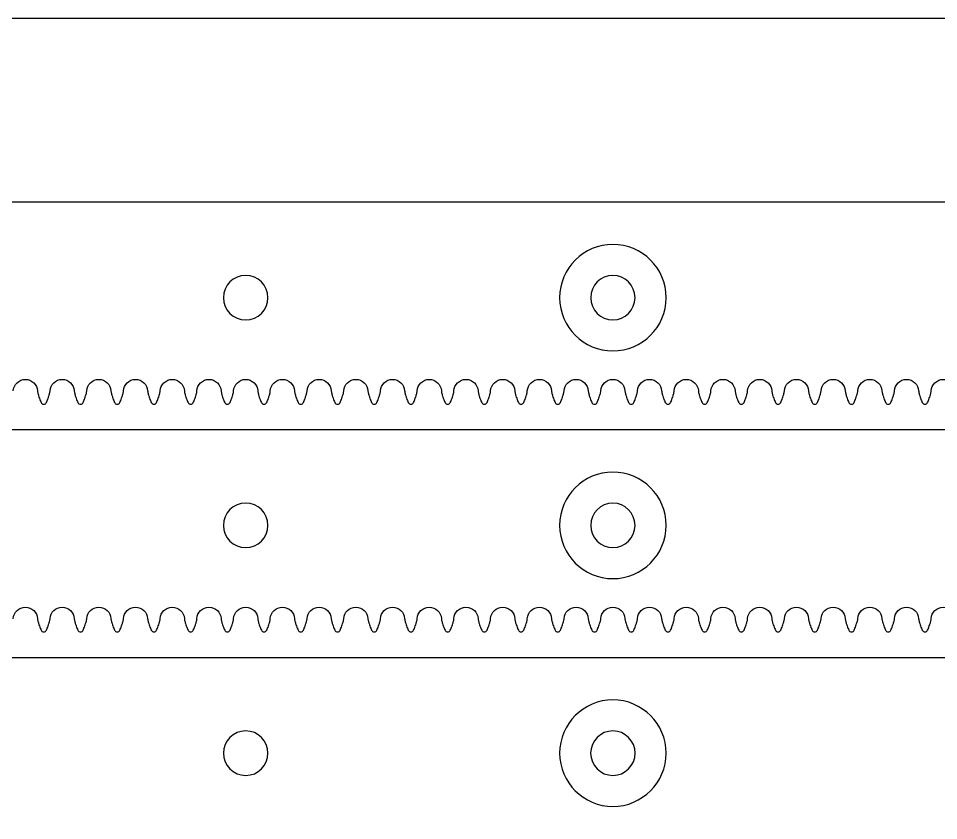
# Model space of a CAD drawing. Extents: x 283 to 2739, y 1003 to 5796.
# Drawn here: x 831.1 to 956.4, y 1094.1 to 1203.3 of the extents above; entities that cross this region are included whole.
import ezdxf

# ---------------------------------------------------------------- set-up
doc = ezdxf.new("R2010")
doc.units = 0
for name, color, linetype in [('4MM-2-2MM_POCKET', 1, 'CONTINUOUS'), ('4MM-3-CUTOUT', 7, 'CONTINUOUS'), ('4MM-4-0_4MM_CHAMFER', 8, 'CONTINUOUS'), ('SHEET_REF', 250, 'CONTINUOUS')]:
    doc.layers.add(name, color=color, linetype=linetype)

msp = doc.modelspace()

# ---------------------------------------------------------------- linework, layer by layer
at = {"layer": '4MM-2-2MM_POCKET', "extrusion": (0, 0, -1)}
for centre in [(-912.01, 1165.24), (-912.01, 1134.24), (-912.01, 1103.23)]:
    msp.add_circle(centre, 7.25, dxfattribs=at)
at = {"layer": '4MM-3-CUTOUT'}
for points in [[(1011.01, 1178.24), (313.01, 1178.24, 0.414214)], [(830.36, 1152.54, -0.957297), (833.65, 1152.54), (833.66, 1152.49, 0.01918), (833.69, 1152.31, 0.025116), (833.8, 1151.87, 0.023491), (834.03, 1151.24, 0.007108), (834.15, 1150.97, 0.646049), (834.87, 1150.97, 0.006676), (834.98, 1151.24, 0.025225), (835.21, 1151.87, 0.019019), (835.33, 1152.31, 0.025376), (835.36, 1152.49), (835.36, 1152.54, -0.957297), (838.65, 1152.54), (838.66, 1152.49, 0.01918), (838.69, 1152.31, 0.025116), (838.8, 1151.87, 0.023491), (839.03, 1151.24, 0.007108), (839.15, 1150.97, 0.646049), (839.87, 1150.97, 0.006676), (839.98, 1151.24, 0.025225), (840.21, 1151.87, 0.019019), (840.33, 1152.31, 0.025376), (840.36, 1152.49), (840.36, 1152.54, -0.957297), (843.65, 1152.54), (843.66, 1152.49, 0.01918), (843.69, 1152.31, 0.025116), (843.8, 1151.87, 0.023491), (844.03, 1151.24, 0.007108), (844.15, 1150.97, 0.646049), (844.87, 1150.97, 0.006676), (844.98, 1151.24, 0.025225), (845.21, 1151.87, 0.019019), (845.33, 1152.31, 0.025376), (845.36, 1152.49), (845.36, 1152.54, -0.957297), (848.65, 1152.54), (848.66, 1152.49, 0.01918), (848.69, 1152.31, 0.025116), (848.8, 1151.87, 0.023491), (849.03, 1151.24, 0.007108), (849.15, 1150.97, 0.646049), (849.87, 1150.97, 0.006676), (849.98, 1151.24, 0.025225), (850.21, 1151.87, 0.019019), (850.33, 1152.31, 0.025376), (850.36, 1152.49), (850.36, 1152.54, -0.957297), (853.65, 1152.54), (853.66, 1152.49, 0.01918), (853.69, 1152.31, 0.025116), (853.8, 1151.87, 0.023491), (854.03, 1151.24, 0.007108), (854.15, 1150.97, 0.646049), (854.87, 1150.97, 0.006676), (854.98, 1151.24, 0.025225), (855.21, 1151.87, 0.019019), (855.33, 1152.31, 0.025376), (855.36, 1152.49), (855.36, 1152.54, -0.957297), (858.65, 1152.54), (858.66, 1152.49, 0.01918), (858.69, 1152.31, 0.025116), (858.8, 1151.87, 0.023491), (859.03, 1151.24, 0.007108), (859.15, 1150.97, 0.646049), (859.87, 1150.97, 0.006676), (859.98, 1151.24, 0.025225), (860.21, 1151.87, 0.019019), (860.33, 1152.31, 0.025376), (860.36, 1152.49), (860.36, 1152.54, -0.957297), (863.65, 1152.54), (863.66, 1152.49, 0.01918), (863.69, 1152.31, 0.025116), (863.8, 1151.87, 0.023491), (864.03, 1151.24, 0.007108), (864.15, 1150.97, 0.646049), (864.87, 1150.97, 0.006676), (864.98, 1151.24, 0.025225), (865.21, 1151.87, 0.019019), (865.33, 1152.31, 0.025376), (865.36, 1152.49), (865.36, 1152.54, -0.957297), (868.65, 1152.54), (868.66, 1152.49, 0.01918), (868.69, 1152.31, 0.025116), (868.8, 1151.87, 0.023491), (869.03, 1151.24, 0.007108), (869.15, 1150.97, 0.646049), (869.87, 1150.97, 0.006676), (869.98, 1151.24, 0.025225), (870.21, 1151.87, 0.019019), (870.33, 1152.31, 0.025376), (870.36, 1152.49), (870.36, 1152.54, -0.957297), (873.65, 1152.54), (873.66, 1152.49, 0.01918), (873.69, 1152.31, 0.025116), (873.8, 1151.87, 0.023491), (874.03, 1151.24, 0.007108), (874.15, 1150.97, 0.646049), (874.87, 1150.97, 0.006676), (874.98, 1151.24, 0.025225), (875.21, 1151.87, 0.019019), (875.33, 1152.31, 0.025376), (875.36, 1152.49), (875.36, 1152.54, -0.957297), (878.65, 1152.54), (878.66, 1152.49, 0.01918), (878.69, 1152.31, 0.025116), (878.8, 1151.87, 0.023491), (879.03, 1151.24, 0.007108), (879.15, 1150.97, 0.646049), (879.87, 1150.97, 0.006676), (879.98, 1151.24, 0.025225), (880.21, 1151.87, 0.019019), (880.33, 1152.31, 0.025376), (880.36, 1152.49), (880.36, 1152.54, -0.957297), (883.65, 1152.54), (883.66, 1152.49, 0.01918), (883.69, 1152.31, 0.025116), (883.8, 1151.87, 0.023491), (884.03, 1151.24, 0.007108), (884.15, 1150.97, 0.646049), (884.87, 1150.97, 0.006676), (884.98, 1151.24, 0.025225), (885.21, 1151.87, 0.019019), (885.33, 1152.31, 0.025376), (885.36, 1152.49), (885.36, 1152.54, -0.957297), (888.65, 1152.54), (888.66, 1152.49, 0.01918), (888.69, 1152.31, 0.025116), (888.8, 1151.87, 0.023491), (889.03, 1151.24, 0.007108), (889.15, 1150.97, 0.646049), (889.87, 1150.97, 0.006676), (889.98, 1151.24, 0.025225), (890.21, 1151.87, 0.019019), (890.33, 1152.31, 0.025376), (890.36, 1152.49), (890.36, 1152.54, -0.957297), (893.65, 1152.54), (893.66, 1152.49, 0.01918), (893.69, 1152.31, 0.025116), (893.8, 1151.87, 0.023491), (894.03, 1151.24, 0.007108), (894.15, 1150.97, 0.646049), (894.87, 1150.97, 0.006676), (894.98, 1151.24, 0.025225), (895.21, 1151.87, 0.019019), (895.33, 1152.31, 0.025376), (895.36, 1152.49), (895.36, 1152.54, -0.957297), (898.65, 1152.54), (898.66, 1152.49, 0.01918), (898.69, 1152.31, 0.025116), (898.8, 1151.87, 0.023491), (899.03, 1151.24, 0.007108), (899.15, 1150.97, 0.646049), (899.87, 1150.97, 0.006676), (899.98, 1151.24, 0.025225), (900.21, 1151.87, 0.019019), (900.33, 1152.31, 0.025376), (900.36, 1152.49), (900.36, 1152.54, -0.957297), (903.65, 1152.54), (903.66, 1152.49, 0.01918), (903.69, 1152.31, 0.025116), (903.8, 1151.87, 0.023491), (904.03, 1151.24, 0.007108), (904.15, 1150.97, 0.646049), (904.87, 1150.97, 0.006676), (904.98, 1151.24, 0.025225), (905.21, 1151.87, 0.019019), (905.33, 1152.31, 0.025376), (905.36, 1152.49), (905.36, 1152.54, -0.957297), (908.65, 1152.54), (908.66, 1152.49, 0.01918), (908.69, 1152.31, 0.025116), (908.8, 1151.87, 0.023491), (909.03, 1151.24, 0.007108), (909.15, 1150.97, 0.646049), (909.87, 1150.97, 0.006676), (909.98, 1151.24, 0.025225), (910.21, 1151.87, 0.019019), (910.33, 1152.31, 0.025376), (910.36, 1152.49), (910.36, 1152.54, -0.957297), (913.65, 1152.54), (913.66, 1152.49, 0.01918), (913.69, 1152.31, 0.025116), (913.8, 1151.87, 0.023491), (914.03, 1151.24, 0.007108), (914.15, 1150.97, 0.646049), (914.87, 1150.97, 0.006676), (914.98, 1151.24, 0.025225), (915.21, 1151.87, 0.019019), (915.33, 1152.31, 0.025376), (915.36, 1152.49), (915.36, 1152.54, -0.957297), (918.65, 1152.54), (918.66, 1152.49, 0.01918), (918.69, 1152.31, 0.025116), (918.8, 1151.87, 0.023491), (919.03, 1151.24, 0.007108), (919.15, 1150.97, 0.646049), (919.87, 1150.97, 0.006676), (919.98, 1151.24, 0.025225), (920.21, 1151.87, 0.019019), (920.33, 1152.31, 0.025376), (920.36, 1152.49), (920.36, 1152.54, -0.957297), (923.65, 1152.54), (923.66, 1152.49, 0.01918), (923.69, 1152.31, 0.025116), (923.8, 1151.87, 0.023491), (924.03, 1151.24, 0.007108), (924.15, 1150.97, 0.646049), (924.87, 1150.97, 0.006676), (924.98, 1151.24, 0.025225), (925.21, 1151.87, 0.019019), (925.33, 1152.31, 0.025376), (925.36, 1152.49), (925.36, 1152.54, -0.957297), (928.65, 1152.54), (928.66, 1152.49, 0.01918), (928.69, 1152.31, 0.025116), (928.8, 1151.87, 0.023491), (929.03, 1151.24, 0.007108), (929.15, 1150.97, 0.646049), (929.87, 1150.97, 0.006676), (929.98, 1151.24, 0.025225), (930.21, 1151.87, 0.019019), (930.33, 1152.31, 0.025376), (930.36, 1152.49), (930.36, 1152.54, -0.957297), (933.65, 1152.54), (933.66, 1152.49, 0.01918), (933.69, 1152.31, 0.025116), (933.8, 1151.87, 0.023491), (934.03, 1151.24, 0.007108), (934.15, 1150.97, 0.646049), (934.87, 1150.97, 0.006676), (934.98, 1151.24, 0.025225), (935.21, 1151.87, 0.019019), (935.33, 1152.31, 0.025376), (935.36, 1152.49), (935.36, 1152.54, -0.957297), (938.65, 1152.54), (938.66, 1152.49, 0.01918), (938.69, 1152.31, 0.025116), (938.8, 1151.87, 0.023491), (939.03, 1151.24, 0.007108), (939.15, 1150.97, 0.646049), (939.87, 1150.97, 0.006676), (939.98, 1151.24, 0.025225), (940.21, 1151.87, 0.019019), (940.33, 1152.31, 0.025376), (940.36, 1152.49), (940.36, 1152.54, -0.957297), (943.65, 1152.54), (943.66, 1152.49, 0.01918), (943.69, 1152.31, 0.025116), (943.8, 1151.87, 0.023491), (944.03, 1151.24, 0.007108), (944.15, 1150.97, 0.646049), (944.87, 1150.97, 0.006676), (944.98, 1151.24, 0.025225), (945.21, 1151.87, 0.019019), (945.33, 1152.31, 0.025376), (945.36, 1152.49), (945.36, 1152.54, -0.957297), (948.65, 1152.54), (948.66, 1152.49, 0.01918), (948.69, 1152.31, 0.025116), (948.8, 1151.87, 0.023491), (949.03, 1151.24, 0.007108), (949.15, 1150.97, 0.646049), (949.87, 1150.97, 0.006676), (949.98, 1151.24, 0.025225), (950.21, 1151.87, 0.019019), (950.33, 1152.31, 0.025376), (950.36, 1152.49), (950.36, 1152.54, -0.957297), (953.65, 1152.54), (953.66, 1152.49, 0.01918), (953.69, 1152.31, 0.025116), (953.8, 1151.87, 0.023491), (954.03, 1151.24, 0.007108), (954.15, 1150.97, 0.646049), (954.87, 1150.97, 0.006676), (954.98, 1151.24, 0.025225), (955.21, 1151.87, 0.019019), (955.33, 1152.31, 0.025376), (955.36, 1152.49), (955.36, 1152.54, -0.957297), (958.65, 1152.54)], [(1011.01, 1147.24), (313.01, 1147.24, 0.414214)], [(830.36, 1121.54, -0.957297), (833.65, 1121.54), (833.66, 1121.49, 0.01918), (833.69, 1121.31, 0.025116), (833.8, 1120.87, 0.023491), (834.03, 1120.24, 0.007108), (834.15, 1119.97, 0.646049), (834.87, 1119.97, 0.006676), (834.98, 1120.24, 0.025225), (835.21, 1120.87, 0.019019), (835.33, 1121.31, 0.025376), (835.36, 1121.49), (835.36, 1121.54, -0.957297), (838.65, 1121.54), (838.66, 1121.49, 0.01918), (838.69, 1121.31, 0.025116), (838.8, 1120.87, 0.023491), (839.03, 1120.24, 0.007108), (839.15, 1119.97, 0.646049), (839.87, 1119.97, 0.006676), (839.98, 1120.24, 0.025225), (840.21, 1120.87, 0.019019), (840.33, 1121.31, 0.025376), (840.36, 1121.49), (840.36, 1121.54, -0.957297), (843.65, 1121.54), (843.66, 1121.49, 0.01918), (843.69, 1121.31, 0.025116), (843.8, 1120.87, 0.023491), (844.03, 1120.24, 0.007108), (844.15, 1119.97, 0.646049), (844.87, 1119.97, 0.006676), (844.98, 1120.24, 0.025225), (845.21, 1120.87, 0.019019), (845.33, 1121.31, 0.025376), (845.36, 1121.49), (845.36, 1121.54, -0.957297), (848.65, 1121.54), (848.66, 1121.49, 0.01918), (848.69, 1121.31, 0.025116), (848.8, 1120.87, 0.023491), (849.03, 1120.24, 0.007108), (849.15, 1119.97, 0.646049), (849.87, 1119.97, 0.006676), (849.98, 1120.24, 0.025225), (850.21, 1120.87, 0.019019), (850.33, 1121.31, 0.025376), (850.36, 1121.49), (850.36, 1121.54, -0.957297), (853.65, 1121.54), (853.66, 1121.49, 0.01918), (853.69, 1121.31, 0.025116), (853.8, 1120.87, 0.023491), (854.03, 1120.24, 0.007108), (854.15, 1119.97, 0.646049), (854.87, 1119.97, 0.006676), (854.98, 1120.24, 0.025225), (855.21, 1120.87, 0.019019), (855.33, 1121.31, 0.025376), (855.36, 1121.49), (855.36, 1121.54, -0.957297), (858.65, 1121.54), (858.66, 1121.49, 0.01918), (858.69, 1121.31, 0.025116), (858.8, 1120.87, 0.023491), (859.03, 1120.24, 0.007108), (859.15, 1119.97, 0.646049), (859.87, 1119.97, 0.006676), (859.98, 1120.24, 0.025225), (860.21, 1120.87, 0.019019), (860.33, 1121.31, 0.025376), (860.36, 1121.49), (860.36, 1121.54, -0.957297), (863.65, 1121.54), (863.66, 1121.49, 0.01918), (863.69, 1121.31, 0.025116), (863.8, 1120.87, 0.023491), (864.03, 1120.24, 0.007108), (864.15, 1119.97, 0.646049), (864.87, 1119.97, 0.006676), (864.98, 1120.24, 0.025225), (865.21, 1120.87, 0.019019), (865.33, 1121.31, 0.025376), (865.36, 1121.49), (865.36, 1121.54, -0.957297), (868.65, 1121.54), (868.66, 1121.49, 0.01918), (868.69, 1121.31, 0.025116), (868.8, 1120.87, 0.023491), (869.03, 1120.24, 0.007108), (869.15, 1119.97, 0.646049), (869.87, 1119.97, 0.006676), (869.98, 1120.24, 0.025225), (870.21, 1120.87, 0.019019), (870.33, 1121.31, 0.025376), (870.36, 1121.49), (870.36, 1121.54, -0.957297), (873.65, 1121.54), (873.66, 1121.49, 0.01918), (873.69, 1121.31, 0.025116), (873.8, 1120.87, 0.023491), (874.03, 1120.24, 0.007108), (874.15, 1119.97, 0.646049), (874.87, 1119.97, 0.006676), (874.98, 1120.24, 0.025225), (875.21, 1120.87, 0.019019), (875.33, 1121.31, 0.025376), (875.36, 1121.49), (875.36, 1121.54, -0.957297), (878.65, 1121.54), (878.66, 1121.49, 0.01918), (878.69, 1121.31, 0.025116), (878.8, 1120.87, 0.023491), (879.03, 1120.24, 0.007108), (879.15, 1119.97, 0.646049), (879.87, 1119.97, 0.006676), (879.98, 1120.24, 0.025225), (880.21, 1120.87, 0.019019), (880.33, 1121.31, 0.025376), (880.36, 1121.49), (880.36, 1121.54, -0.957297), (883.65, 1121.54), (883.66, 1121.49, 0.01918), (883.69, 1121.31, 0.025116), (883.8, 1120.87, 0.023491), (884.03, 1120.24, 0.007108), (884.15, 1119.97, 0.646049), (884.87, 1119.97, 0.006676), (884.98, 1120.24, 0.025225), (885.21, 1120.87, 0.019019), (885.33, 1121.31, 0.025376), (885.36, 1121.49), (885.36, 1121.54, -0.957297), (888.65, 1121.54), (888.66, 1121.49, 0.01918), (888.69, 1121.31, 0.025116), (888.8, 1120.87, 0.023491), (889.03, 1120.24, 0.007108), (889.15, 1119.97, 0.646049), (889.87, 1119.97, 0.006676), (889.98, 1120.24, 0.025225), (890.21, 1120.87, 0.019019), (890.33, 1121.31, 0.025376), (890.36, 1121.49), (890.36, 1121.54, -0.957297), (893.65, 1121.54), (893.66, 1121.49, 0.01918), (893.69, 1121.31, 0.025116), (893.8, 1120.87, 0.023491), (894.03, 1120.24, 0.007108), (894.15, 1119.97, 0.646049), (894.87, 1119.97, 0.006676), (894.98, 1120.24, 0.025225), (895.21, 1120.87, 0.019019), (895.33, 1121.31, 0.025376), (895.36, 1121.49), (895.36, 1121.54, -0.957297), (898.65, 1121.54), (898.66, 1121.49, 0.01918), (898.69, 1121.31, 0.025116), (898.8, 1120.87, 0.023491), (899.03, 1120.24, 0.007108), (899.15, 1119.97, 0.646049), (899.87, 1119.97, 0.006676), (899.98, 1120.24, 0.025225), (900.21, 1120.87, 0.019019), (900.33, 1121.31, 0.025376), (900.36, 1121.49), (900.36, 1121.54, -0.957297), (903.65, 1121.54), (903.66, 1121.49, 0.01918), (903.69, 1121.31, 0.025116), (903.8, 1120.87, 0.023491), (904.03, 1120.24, 0.007108), (904.15, 1119.97, 0.646049), (904.87, 1119.97, 0.006676), (904.98, 1120.24, 0.025225), (905.21, 1120.87, 0.019019), (905.33, 1121.31, 0.025376), (905.36, 1121.49), (905.36, 1121.54, -0.957297), (908.65, 1121.54), (908.66, 1121.49, 0.01918), (908.69, 1121.31, 0.025116), (908.8, 1120.87, 0.023491), (909.03, 1120.24, 0.007108), (909.15, 1119.97, 0.646049), (909.87, 1119.97, 0.006676), (909.98, 1120.24, 0.025225), (910.21, 1120.87, 0.019019), (910.33, 1121.31, 0.025376), (910.36, 1121.49), (910.36, 1121.54, -0.957297), (913.65, 1121.54), (913.66, 1121.49, 0.01918), (913.69, 1121.31, 0.025116), (913.8, 1120.87, 0.023491), (914.03, 1120.24, 0.007108), (914.15, 1119.97, 0.646049), (914.87, 1119.97, 0.006676), (914.98, 1120.24, 0.025225), (915.21, 1120.87, 0.019019), (915.33, 1121.31, 0.025376), (915.36, 1121.49), (915.36, 1121.54, -0.957297), (918.65, 1121.54), (918.66, 1121.49, 0.01918), (918.69, 1121.31, 0.025116), (918.8, 1120.87, 0.023491), (919.03, 1120.24, 0.007108), (919.15, 1119.97, 0.646049), (919.87, 1119.97, 0.006676), (919.98, 1120.24, 0.025225), (920.21, 1120.87, 0.019019), (920.33, 1121.31, 0.025376), (920.36, 1121.49), (920.36, 1121.54, -0.957297), (923.65, 1121.54), (923.66, 1121.49, 0.01918), (923.69, 1121.31, 0.025116), (923.8, 1120.87, 0.023491), (924.03, 1120.24, 0.007108), (924.15, 1119.97, 0.646049), (924.87, 1119.97, 0.006676), (924.98, 1120.24, 0.025225), (925.21, 1120.87, 0.019019), (925.33, 1121.31, 0.025376), (925.36, 1121.49), (925.36, 1121.54, -0.957297), (928.65, 1121.54), (928.66, 1121.49, 0.01918), (928.69, 1121.31, 0.025116), (928.8, 1120.87, 0.023491), (929.03, 1120.24, 0.007108), (929.15, 1119.97, 0.646049), (929.87, 1119.97, 0.006676), (929.98, 1120.24, 0.025225), (930.21, 1120.87, 0.019019), (930.33, 1121.31, 0.025376), (930.36, 1121.49), (930.36, 1121.54, -0.957297), (933.65, 1121.54), (933.66, 1121.49, 0.01918), (933.69, 1121.31, 0.025116), (933.8, 1120.87, 0.023491), (934.03, 1120.24, 0.007108), (934.15, 1119.97, 0.646049), (934.87, 1119.97, 0.006676), (934.98, 1120.24, 0.025225), (935.21, 1120.87, 0.019019), (935.33, 1121.31, 0.025376), (935.36, 1121.49), (935.36, 1121.54, -0.957297), (938.65, 1121.54), (938.66, 1121.49, 0.01918), (938.69, 1121.31, 0.025116), (938.8, 1120.87, 0.023491), (939.03, 1120.24, 0.007108), (939.15, 1119.97, 0.646049), (939.87, 1119.97, 0.006676), (939.98, 1120.24, 0.025225), (940.21, 1120.87, 0.019019), (940.33, 1121.31, 0.025376), (940.36, 1121.49), (940.36, 1121.54, -0.957297), (943.65, 1121.54), (943.66, 1121.49, 0.01918), (943.69, 1121.31, 0.025116), (943.8, 1120.87, 0.023491), (944.03, 1120.24, 0.007108), (944.15, 1119.97, 0.646049), (944.87, 1119.97, 0.006676), (944.98, 1120.24, 0.025225), (945.21, 1120.87, 0.019019), (945.33, 1121.31, 0.025376), (945.36, 1121.49), (945.36, 1121.54, -0.957297), (948.65, 1121.54), (948.66, 1121.49, 0.01918), (948.69, 1121.31, 0.025116), (948.8, 1120.87, 0.023491), (949.03, 1120.24, 0.007108), (949.15, 1119.97, 0.646049), (949.87, 1119.97, 0.006676), (949.98, 1120.24, 0.025225), (950.21, 1120.87, 0.019019), (950.33, 1121.31, 0.025376), (950.36, 1121.49), (950.36, 1121.54, -0.957297), (953.65, 1121.54), (953.66, 1121.49, 0.01918), (953.69, 1121.31, 0.025116), (953.8, 1120.87, 0.023491), (954.03, 1120.24, 0.007108), (954.15, 1119.97, 0.646049), (954.87, 1119.97, 0.006676), (954.98, 1120.24, 0.025225), (955.21, 1120.87, 0.019019), (955.33, 1121.31, 0.025376), (955.36, 1121.49), (955.36, 1121.54, -0.957297), (958.65, 1121.54)], [(1011.01, 1116.23), (313.01, 1116.23, 0.414214)]]:
    msp.add_lwpolyline(points, format="xyb", dxfattribs=at)
at = {"layer": '4MM-3-CUTOUT', "extrusion": (0, 0, -1)}
for centre, radius in [((-862.01, 1165.24), 3.03), ((-912.01, 1165.24), 3.02), ((-862.01, 1134.24), 3.03), ((-912.01, 1134.24), 3.02), ((-862.01, 1103.23), 3.03), ((-912.01, 1103.23), 3.03)]:
    msp.add_circle(centre, radius, dxfattribs=at)
at = {"layer": '4MM-4-0_4MM_CHAMFER'}
for points in [[(1011.01, 1178.24), (313.01, 1178.24, 0.414214)], [(830.36, 1152.54, -0.957297), (833.65, 1152.54), (833.66, 1152.49, 0.01918), (833.69, 1152.31, 0.025116), (833.8, 1151.87, 0.023491), (834.03, 1151.24, 0.007108), (834.15, 1150.97, 0.646049), (834.87, 1150.97, 0.006676), (834.98, 1151.24, 0.025225), (835.21, 1151.87, 0.019019), (835.33, 1152.31, 0.025376), (835.36, 1152.49), (835.36, 1152.54, -0.957297), (838.65, 1152.54), (838.66, 1152.49, 0.01918), (838.69, 1152.31, 0.025116), (838.8, 1151.87, 0.023491), (839.03, 1151.24, 0.007108), (839.15, 1150.97, 0.646049), (839.87, 1150.97, 0.006676), (839.98, 1151.24, 0.025225), (840.21, 1151.87, 0.019019), (840.33, 1152.31, 0.025376), (840.36, 1152.49), (840.36, 1152.54, -0.957297), (843.65, 1152.54), (843.66, 1152.49, 0.01918), (843.69, 1152.31, 0.025116), (843.8, 1151.87, 0.023491), (844.03, 1151.24, 0.007108), (844.15, 1150.97, 0.646049), (844.87, 1150.97, 0.006676), (844.98, 1151.24, 0.025225), (845.21, 1151.87, 0.019019), (845.33, 1152.31, 0.025376), (845.36, 1152.49), (845.36, 1152.54, -0.957297), (848.65, 1152.54), (848.66, 1152.49, 0.01918), (848.69, 1152.31, 0.025116), (848.8, 1151.87, 0.023491), (849.03, 1151.24, 0.007108), (849.15, 1150.97, 0.646049), (849.87, 1150.97, 0.006676), (849.98, 1151.24, 0.025225), (850.21, 1151.87, 0.019019), (850.33, 1152.31, 0.025376), (850.36, 1152.49), (850.36, 1152.54, -0.957297), (853.65, 1152.54), (853.66, 1152.49, 0.01918), (853.69, 1152.31, 0.025116), (853.8, 1151.87, 0.023491), (854.03, 1151.24, 0.007108), (854.15, 1150.97, 0.646049), (854.87, 1150.97, 0.006676), (854.98, 1151.24, 0.025225), (855.21, 1151.87, 0.019019), (855.33, 1152.31, 0.025376), (855.36, 1152.49), (855.36, 1152.54, -0.957297), (858.65, 1152.54), (858.66, 1152.49, 0.01918), (858.69, 1152.31, 0.025116), (858.8, 1151.87, 0.023491), (859.03, 1151.24, 0.007108), (859.15, 1150.97, 0.646049), (859.87, 1150.97, 0.006676), (859.98, 1151.24, 0.025225), (860.21, 1151.87, 0.019019), (860.33, 1152.31, 0.025376), (860.36, 1152.49), (860.36, 1152.54, -0.957297), (863.65, 1152.54), (863.66, 1152.49, 0.01918), (863.69, 1152.31, 0.025116), (863.8, 1151.87, 0.023491), (864.03, 1151.24, 0.007108), (864.15, 1150.97, 0.646049), (864.87, 1150.97, 0.006676), (864.98, 1151.24, 0.025225), (865.21, 1151.87, 0.019019), (865.33, 1152.31, 0.025376), (865.36, 1152.49), (865.36, 1152.54, -0.957297), (868.65, 1152.54), (868.66, 1152.49, 0.01918), (868.69, 1152.31, 0.025116), (868.8, 1151.87, 0.023491), (869.03, 1151.24, 0.007108), (869.15, 1150.97, 0.646049), (869.87, 1150.97, 0.006676), (869.98, 1151.24, 0.025225), (870.21, 1151.87, 0.019019), (870.33, 1152.31, 0.025376), (870.36, 1152.49), (870.36, 1152.54, -0.957297), (873.65, 1152.54), (873.66, 1152.49, 0.01918), (873.69, 1152.31, 0.025116), (873.8, 1151.87, 0.023491), (874.03, 1151.24, 0.007108), (874.15, 1150.97, 0.646049), (874.87, 1150.97, 0.006676), (874.98, 1151.24, 0.025225), (875.21, 1151.87, 0.019019), (875.33, 1152.31, 0.025376), (875.36, 1152.49), (875.36, 1152.54, -0.957297), (878.65, 1152.54), (878.66, 1152.49, 0.01918), (878.69, 1152.31, 0.025116), (878.8, 1151.87, 0.023491), (879.03, 1151.24, 0.007108), (879.15, 1150.97, 0.646049), (879.87, 1150.97, 0.006676), (879.98, 1151.24, 0.025225), (880.21, 1151.87, 0.019019), (880.33, 1152.31, 0.025376), (880.36, 1152.49), (880.36, 1152.54, -0.957297), (883.65, 1152.54), (883.66, 1152.49, 0.01918), (883.69, 1152.31, 0.025116), (883.8, 1151.87, 0.023491), (884.03, 1151.24, 0.007108), (884.15, 1150.97, 0.646049), (884.87, 1150.97, 0.006676), (884.98, 1151.24, 0.025225), (885.21, 1151.87, 0.019019), (885.33, 1152.31, 0.025376), (885.36, 1152.49), (885.36, 1152.54, -0.957297), (888.65, 1152.54), (888.66, 1152.49, 0.01918), (888.69, 1152.31, 0.025116), (888.8, 1151.87, 0.023491), (889.03, 1151.24, 0.007108), (889.15, 1150.97, 0.646049), (889.87, 1150.97, 0.006676), (889.98, 1151.24, 0.025225), (890.21, 1151.87, 0.019019), (890.33, 1152.31, 0.025376), (890.36, 1152.49), (890.36, 1152.54, -0.957297), (893.65, 1152.54), (893.66, 1152.49, 0.01918), (893.69, 1152.31, 0.025116), (893.8, 1151.87, 0.023491), (894.03, 1151.24, 0.007108), (894.15, 1150.97, 0.646049), (894.87, 1150.97, 0.006676), (894.98, 1151.24, 0.025225), (895.21, 1151.87, 0.019019), (895.33, 1152.31, 0.025376), (895.36, 1152.49), (895.36, 1152.54, -0.957297), (898.65, 1152.54), (898.66, 1152.49, 0.01918), (898.69, 1152.31, 0.025116), (898.8, 1151.87, 0.023491), (899.03, 1151.24, 0.007108), (899.15, 1150.97, 0.646049), (899.87, 1150.97, 0.006676), (899.98, 1151.24, 0.025225), (900.21, 1151.87, 0.019019), (900.33, 1152.31, 0.025376), (900.36, 1152.49), (900.36, 1152.54, -0.957297), (903.65, 1152.54), (903.66, 1152.49, 0.01918), (903.69, 1152.31, 0.025116), (903.8, 1151.87, 0.023491), (904.03, 1151.24, 0.007108), (904.15, 1150.97, 0.646049), (904.87, 1150.97, 0.006676), (904.98, 1151.24, 0.025225), (905.21, 1151.87, 0.019019), (905.33, 1152.31, 0.025376), (905.36, 1152.49), (905.36, 1152.54, -0.957297), (908.65, 1152.54), (908.66, 1152.49, 0.01918), (908.69, 1152.31, 0.025116), (908.8, 1151.87, 0.023491), (909.03, 1151.24, 0.007108), (909.15, 1150.97, 0.646049), (909.87, 1150.97, 0.006676), (909.98, 1151.24, 0.025225), (910.21, 1151.87, 0.019019), (910.33, 1152.31, 0.025376), (910.36, 1152.49), (910.36, 1152.54, -0.957297), (913.65, 1152.54), (913.66, 1152.49, 0.01918), (913.69, 1152.31, 0.025116), (913.8, 1151.87, 0.023491), (914.03, 1151.24, 0.007108), (914.15, 1150.97, 0.646049), (914.87, 1150.97, 0.006676), (914.98, 1151.24, 0.025225), (915.21, 1151.87, 0.019019), (915.33, 1152.31, 0.025376), (915.36, 1152.49), (915.36, 1152.54, -0.957297), (918.65, 1152.54), (918.66, 1152.49, 0.01918), (918.69, 1152.31, 0.025116), (918.8, 1151.87, 0.023491), (919.03, 1151.24, 0.007108), (919.15, 1150.97, 0.646049), (919.87, 1150.97, 0.006676), (919.98, 1151.24, 0.025225), (920.21, 1151.87, 0.019019), (920.33, 1152.31, 0.025376), (920.36, 1152.49), (920.36, 1152.54, -0.957297), (923.65, 1152.54), (923.66, 1152.49, 0.01918), (923.69, 1152.31, 0.025116), (923.8, 1151.87, 0.023491), (924.03, 1151.24, 0.007108), (924.15, 1150.97, 0.646049), (924.87, 1150.97, 0.006676), (924.98, 1151.24, 0.025225), (925.21, 1151.87, 0.019019), (925.33, 1152.31, 0.025376), (925.36, 1152.49), (925.36, 1152.54, -0.957297), (928.65, 1152.54), (928.66, 1152.49, 0.01918), (928.69, 1152.31, 0.025116), (928.8, 1151.87, 0.023491), (929.03, 1151.24, 0.007108), (929.15, 1150.97, 0.646049), (929.87, 1150.97, 0.006676), (929.98, 1151.24, 0.025225), (930.21, 1151.87, 0.019019), (930.33, 1152.31, 0.025376), (930.36, 1152.49), (930.36, 1152.54, -0.957297), (933.65, 1152.54), (933.66, 1152.49, 0.01918), (933.69, 1152.31, 0.025116), (933.8, 1151.87, 0.023491), (934.03, 1151.24, 0.007108), (934.15, 1150.97, 0.646049), (934.87, 1150.97, 0.006676), (934.98, 1151.24, 0.025225), (935.21, 1151.87, 0.019019), (935.33, 1152.31, 0.025376), (935.36, 1152.49), (935.36, 1152.54, -0.957297), (938.65, 1152.54), (938.66, 1152.49, 0.01918), (938.69, 1152.31, 0.025116), (938.8, 1151.87, 0.023491), (939.03, 1151.24, 0.007108), (939.15, 1150.97, 0.646049), (939.87, 1150.97, 0.006676), (939.98, 1151.24, 0.025225), (940.21, 1151.87, 0.019019), (940.33, 1152.31, 0.025376), (940.36, 1152.49), (940.36, 1152.54, -0.957297), (943.65, 1152.54), (943.66, 1152.49, 0.01918), (943.69, 1152.31, 0.025116), (943.8, 1151.87, 0.023491), (944.03, 1151.24, 0.007108), (944.15, 1150.97, 0.646049), (944.87, 1150.97, 0.006676), (944.98, 1151.24, 0.025225), (945.21, 1151.87, 0.019019), (945.33, 1152.31, 0.025376), (945.36, 1152.49), (945.36, 1152.54, -0.957297), (948.65, 1152.54), (948.66, 1152.49, 0.01918), (948.69, 1152.31, 0.025116), (948.8, 1151.87, 0.023491), (949.03, 1151.24, 0.007108), (949.15, 1150.97, 0.646049), (949.87, 1150.97, 0.006676), (949.98, 1151.24, 0.025225), (950.21, 1151.87, 0.019019), (950.33, 1152.31, 0.025376), (950.36, 1152.49), (950.36, 1152.54, -0.957297), (953.65, 1152.54), (953.66, 1152.49, 0.01918), (953.69, 1152.31, 0.025116), (953.8, 1151.87, 0.023491), (954.03, 1151.24, 0.007108), (954.15, 1150.97, 0.646049), (954.87, 1150.97, 0.006676), (954.98, 1151.24, 0.025225), (955.21, 1151.87, 0.019019), (955.33, 1152.31, 0.025376), (955.36, 1152.49), (955.36, 1152.54, -0.957297), (958.65, 1152.54)], [(1011.01, 1147.24), (313.01, 1147.24, 0.414214)], [(830.36, 1121.54, -0.957297), (833.65, 1121.54), (833.66, 1121.49, 0.01918), (833.69, 1121.31, 0.025116), (833.8, 1120.87, 0.023491), (834.03, 1120.24, 0.007108), (834.15, 1119.97, 0.646049), (834.87, 1119.97, 0.006676), (834.98, 1120.24, 0.025225), (835.21, 1120.87, 0.019019), (835.33, 1121.31, 0.025376), (835.36, 1121.49), (835.36, 1121.54, -0.957297), (838.65, 1121.54), (838.66, 1121.49, 0.01918), (838.69, 1121.31, 0.025116), (838.8, 1120.87, 0.023491), (839.03, 1120.24, 0.007108), (839.15, 1119.97, 0.646049), (839.87, 1119.97, 0.006676), (839.98, 1120.24, 0.025225), (840.21, 1120.87, 0.019019), (840.33, 1121.31, 0.025376), (840.36, 1121.49), (840.36, 1121.54, -0.957297), (843.65, 1121.54), (843.66, 1121.49, 0.01918), (843.69, 1121.31, 0.025116), (843.8, 1120.87, 0.023491), (844.03, 1120.24, 0.007108), (844.15, 1119.97, 0.646049), (844.87, 1119.97, 0.006676), (844.98, 1120.24, 0.025225), (845.21, 1120.87, 0.019019), (845.33, 1121.31, 0.025376), (845.36, 1121.49), (845.36, 1121.54, -0.957297), (848.65, 1121.54), (848.66, 1121.49, 0.01918), (848.69, 1121.31, 0.025116), (848.8, 1120.87, 0.023491), (849.03, 1120.24, 0.007108), (849.15, 1119.97, 0.646049), (849.87, 1119.97, 0.006676), (849.98, 1120.24, 0.025225), (850.21, 1120.87, 0.019019), (850.33, 1121.31, 0.025376), (850.36, 1121.49), (850.36, 1121.54, -0.957297), (853.65, 1121.54), (853.66, 1121.49, 0.01918), (853.69, 1121.31, 0.025116), (853.8, 1120.87, 0.023491), (854.03, 1120.24, 0.007108), (854.15, 1119.97, 0.646049), (854.87, 1119.97, 0.006676), (854.98, 1120.24, 0.025225), (855.21, 1120.87, 0.019019), (855.33, 1121.31, 0.025376), (855.36, 1121.49), (855.36, 1121.54, -0.957297), (858.65, 1121.54), (858.66, 1121.49, 0.01918), (858.69, 1121.31, 0.025116), (858.8, 1120.87, 0.023491), (859.03, 1120.24, 0.007108), (859.15, 1119.97, 0.646049), (859.87, 1119.97, 0.006676), (859.98, 1120.24, 0.025225), (860.21, 1120.87, 0.019019), (860.33, 1121.31, 0.025376), (860.36, 1121.49), (860.36, 1121.54, -0.957297), (863.65, 1121.54), (863.66, 1121.49, 0.01918), (863.69, 1121.31, 0.025116), (863.8, 1120.87, 0.023491), (864.03, 1120.24, 0.007108), (864.15, 1119.97, 0.646049), (864.87, 1119.97, 0.006676), (864.98, 1120.24, 0.025225), (865.21, 1120.87, 0.019019), (865.33, 1121.31, 0.025376), (865.36, 1121.49), (865.36, 1121.54, -0.957297), (868.65, 1121.54), (868.66, 1121.49, 0.01918), (868.69, 1121.31, 0.025116), (868.8, 1120.87, 0.023491), (869.03, 1120.24, 0.007108), (869.15, 1119.97, 0.646049), (869.87, 1119.97, 0.006676), (869.98, 1120.24, 0.025225), (870.21, 1120.87, 0.019019), (870.33, 1121.31, 0.025376), (870.36, 1121.49), (870.36, 1121.54, -0.957297), (873.65, 1121.54), (873.66, 1121.49, 0.01918), (873.69, 1121.31, 0.025116), (873.8, 1120.87, 0.023491), (874.03, 1120.24, 0.007108), (874.15, 1119.97, 0.646049), (874.87, 1119.97, 0.006676), (874.98, 1120.24, 0.025225), (875.21, 1120.87, 0.019019), (875.33, 1121.31, 0.025376), (875.36, 1121.49), (875.36, 1121.54, -0.957297), (878.65, 1121.54), (878.66, 1121.49, 0.01918), (878.69, 1121.31, 0.025116), (878.8, 1120.87, 0.023491), (879.03, 1120.24, 0.007108), (879.15, 1119.97, 0.646049), (879.87, 1119.97, 0.006676), (879.98, 1120.24, 0.025225), (880.21, 1120.87, 0.019019), (880.33, 1121.31, 0.025376), (880.36, 1121.49), (880.36, 1121.54, -0.957297), (883.65, 1121.54), (883.66, 1121.49, 0.01918), (883.69, 1121.31, 0.025116), (883.8, 1120.87, 0.023491), (884.03, 1120.24, 0.007108), (884.15, 1119.97, 0.646049), (884.87, 1119.97, 0.006676), (884.98, 1120.24, 0.025225), (885.21, 1120.87, 0.019019), (885.33, 1121.31, 0.025376), (885.36, 1121.49), (885.36, 1121.54, -0.957297), (888.65, 1121.54), (888.66, 1121.49, 0.01918), (888.69, 1121.31, 0.025116), (888.8, 1120.87, 0.023491), (889.03, 1120.24, 0.007108), (889.15, 1119.97, 0.646049), (889.87, 1119.97, 0.006676), (889.98, 1120.24, 0.025225), (890.21, 1120.87, 0.019019), (890.33, 1121.31, 0.025376), (890.36, 1121.49), (890.36, 1121.54, -0.957297), (893.65, 1121.54), (893.66, 1121.49, 0.01918), (893.69, 1121.31, 0.025116), (893.8, 1120.87, 0.023491), (894.03, 1120.24, 0.007108), (894.15, 1119.97, 0.646049), (894.87, 1119.97, 0.006676), (894.98, 1120.24, 0.025225), (895.21, 1120.87, 0.019019), (895.33, 1121.31, 0.025376), (895.36, 1121.49), (895.36, 1121.54, -0.957297), (898.65, 1121.54), (898.66, 1121.49, 0.01918), (898.69, 1121.31, 0.025116), (898.8, 1120.87, 0.023491), (899.03, 1120.24, 0.007108), (899.15, 1119.97, 0.646049), (899.87, 1119.97, 0.006676), (899.98, 1120.24, 0.025225), (900.21, 1120.87, 0.019019), (900.33, 1121.31, 0.025376), (900.36, 1121.49), (900.36, 1121.54, -0.957297), (903.65, 1121.54), (903.66, 1121.49, 0.01918), (903.69, 1121.31, 0.025116), (903.8, 1120.87, 0.023491), (904.03, 1120.24, 0.007108), (904.15, 1119.97, 0.646049), (904.87, 1119.97, 0.006676), (904.98, 1120.24, 0.025225), (905.21, 1120.87, 0.019019), (905.33, 1121.31, 0.025376), (905.36, 1121.49), (905.36, 1121.54, -0.957297), (908.65, 1121.54), (908.66, 1121.49, 0.01918), (908.69, 1121.31, 0.025116), (908.8, 1120.87, 0.023491), (909.03, 1120.24, 0.007108), (909.15, 1119.97, 0.646049), (909.87, 1119.97, 0.006676), (909.98, 1120.24, 0.025225), (910.21, 1120.87, 0.019019), (910.33, 1121.31, 0.025376), (910.36, 1121.49), (910.36, 1121.54, -0.957297), (913.65, 1121.54), (913.66, 1121.49, 0.01918), (913.69, 1121.31, 0.025116), (913.8, 1120.87, 0.023491), (914.03, 1120.24, 0.007108), (914.15, 1119.97, 0.646049), (914.87, 1119.97, 0.006676), (914.98, 1120.24, 0.025225), (915.21, 1120.87, 0.019019), (915.33, 1121.31, 0.025376), (915.36, 1121.49), (915.36, 1121.54, -0.957297), (918.65, 1121.54), (918.66, 1121.49, 0.01918), (918.69, 1121.31, 0.025116), (918.8, 1120.87, 0.023491), (919.03, 1120.24, 0.007108), (919.15, 1119.97, 0.646049), (919.87, 1119.97, 0.006676), (919.98, 1120.24, 0.025225), (920.21, 1120.87, 0.019019), (920.33, 1121.31, 0.025376), (920.36, 1121.49), (920.36, 1121.54, -0.957297), (923.65, 1121.54), (923.66, 1121.49, 0.01918), (923.69, 1121.31, 0.025116), (923.8, 1120.87, 0.023491), (924.03, 1120.24, 0.007108), (924.15, 1119.97, 0.646049), (924.87, 1119.97, 0.006676), (924.98, 1120.24, 0.025225), (925.21, 1120.87, 0.019019), (925.33, 1121.31, 0.025376), (925.36, 1121.49), (925.36, 1121.54, -0.957297), (928.65, 1121.54), (928.66, 1121.49, 0.01918), (928.69, 1121.31, 0.025116), (928.8, 1120.87, 0.023491), (929.03, 1120.24, 0.007108), (929.15, 1119.97, 0.646049), (929.87, 1119.97, 0.006676), (929.98, 1120.24, 0.025225), (930.21, 1120.87, 0.019019), (930.33, 1121.31, 0.025376), (930.36, 1121.49), (930.36, 1121.54, -0.957297), (933.65, 1121.54), (933.66, 1121.49, 0.01918), (933.69, 1121.31, 0.025116), (933.8, 1120.87, 0.023491), (934.03, 1120.24, 0.007108), (934.15, 1119.97, 0.646049), (934.87, 1119.97, 0.006676), (934.98, 1120.24, 0.025225), (935.21, 1120.87, 0.019019), (935.33, 1121.31, 0.025376), (935.36, 1121.49), (935.36, 1121.54, -0.957297), (938.65, 1121.54), (938.66, 1121.49, 0.01918), (938.69, 1121.31, 0.025116), (938.8, 1120.87, 0.023491), (939.03, 1120.24, 0.007108), (939.15, 1119.97, 0.646049), (939.87, 1119.97, 0.006676), (939.98, 1120.24, 0.025225), (940.21, 1120.87, 0.019019), (940.33, 1121.31, 0.025376), (940.36, 1121.49), (940.36, 1121.54, -0.957297), (943.65, 1121.54), (943.66, 1121.49, 0.01918), (943.69, 1121.31, 0.025116), (943.8, 1120.87, 0.023491), (944.03, 1120.24, 0.007108), (944.15, 1119.97, 0.646049), (944.87, 1119.97, 0.006676), (944.98, 1120.24, 0.025225), (945.21, 1120.87, 0.019019), (945.33, 1121.31, 0.025376), (945.36, 1121.49), (945.36, 1121.54, -0.957297), (948.65, 1121.54), (948.66, 1121.49, 0.01918), (948.69, 1121.31, 0.025116), (948.8, 1120.87, 0.023491), (949.03, 1120.24, 0.007108), (949.15, 1119.97, 0.646049), (949.87, 1119.97, 0.006676), (949.98, 1120.24, 0.025225), (950.21, 1120.87, 0.019019), (950.33, 1121.31, 0.025376), (950.36, 1121.49), (950.36, 1121.54, -0.957297), (953.65, 1121.54), (953.66, 1121.49, 0.01918), (953.69, 1121.31, 0.025116), (953.8, 1120.87, 0.023491), (954.03, 1120.24, 0.007108), (954.15, 1119.97, 0.646049), (954.87, 1119.97, 0.006676), (954.98, 1120.24, 0.025225), (955.21, 1120.87, 0.019019), (955.33, 1121.31, 0.025376), (955.36, 1121.49), (955.36, 1121.54, -0.957297), (958.65, 1121.54)], [(1011.01, 1116.23), (313.01, 1116.23, 0.414214)]]:
    msp.add_lwpolyline(points, format="xyb", dxfattribs=at)
at = {"layer": 'SHEET_REF'}
msp.add_lwpolyline([(292.36, 1003.26), (1092.36, 1003.26), (1092.36, 1203.26), (292.36, 1203.26)], close=True, dxfattribs=at)

doc.saveas('drawing.dxf')
